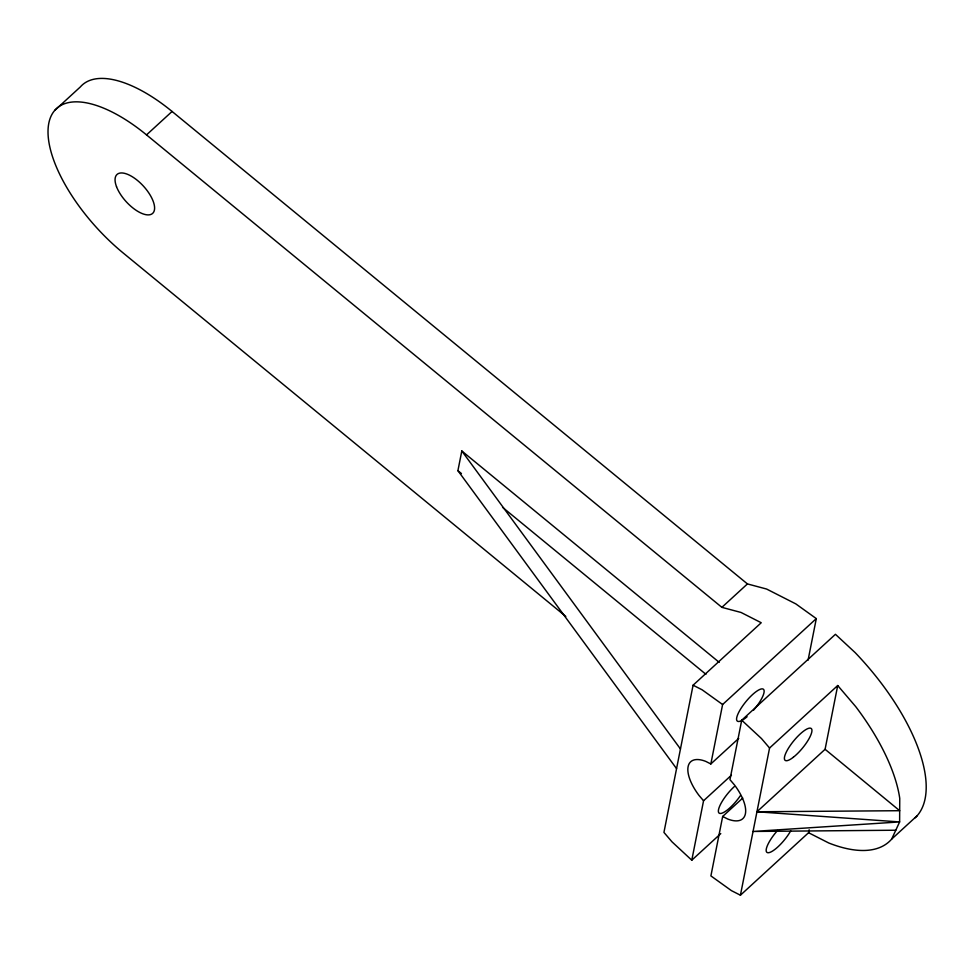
<?xml version="1.0" encoding="UTF-8"?>
<svg xmlns="http://www.w3.org/2000/svg" width="974" height="974" viewBox="0 0 974 974"><rect width="100%" height="100%" fill="white"/><g stroke="black" fill="none" stroke-linecap="round" stroke-linejoin="round"><path stroke-width="1.46" d="M676.565 768.644L457.914 470.661L461.81 450.986L719.226 662.357M565.821 616.457L123.138 252.948A115.833 50.977 47.5 0 1 48.797 123.272A115.833 50.977 47.5 0 1 146.526 134.887L721.88 607.35L741.044 612.463L761.23 622.739L693.086 685.209L663.939 832.405L672.011 841.853L691.784 860.2L720.784 833.61M691.784 860.2L703.557 800.762L731.437 775.194M703.557 800.762L699.04 795.478A38.607 16.996 47.5 0 1 705.785 761.4L710.837 763.957L722.611 704.519L816.309 618.612L795.819 603.892L766.599 589.039L747.435 583.925L172.081 111.462A115.833 50.977 47.5 0 0 80.306 86.966L54.751 110.403M742.748 798.047L722.671 816.456L710.898 875.906L731.389 890.613L740.423 895.203L808.566 832.721L809.163 829.751M915.195 817.795A154.44 67.973 47.5 0 0 855.196 652.653L835.436 634.305L741.725 720.212L729.964 779.663L734.469 784.947A38.607 16.996 47.5 0 1 727.724 819.024L722.671 816.456M740.423 895.203L769.57 748.02L837.713 685.538L855.756 706.674A154.44 67.973 47.5 0 1 899.745 798.351L899.623 821.934L891.673 839.089A154.44 67.973 47.5 0 1 828.764 842.997L808.566 832.721M808.067 660.214L816.309 618.612M895.788 830.225L753.048 831.455L899.623 821.934L756.944 811.768L825.088 749.298L837.713 685.538M146.526 134.887L172.081 111.462M721.88 607.35L747.435 583.925M710.837 763.957L738.73 738.389M891.673 839.089L917.228 815.664M756.944 811.768L899.684 810.709L825.088 749.298M693.086 685.209L702.12 689.799L722.611 704.519M457.914 470.661L461.445 473.559M502.584 507.344L705.931 674.312M741.725 720.212L761.498 738.572L769.57 748.02M461.81 450.986L680.461 748.969M740.313 795.758A20.588 5.686 -50.6 0 1 718.763 812.73A20.588 5.686 -50.6 0 1 734.226 786.675M747.107 716.718A20.588 5.686 -50.6 0 1 738.998 711.848A20.588 5.686 -50.6 0 1 761.705 688.886A20.588 5.686 -50.6 0 1 753.657 710.083M790.73 830.822A20.588 5.686 -50.6 0 1 768.109 852.737A20.588 5.686 -50.6 0 1 777.52 830.518M116.527 186.704A26.383 11.615 47.5 0 0 150.471 214.584A26.383 11.615 47.5 0 0 137.492 180.47A26.383 11.615 47.5 0 0 116.527 186.704M793.311 757.273A20.588 5.686 -50.6 0 0 811.768 729.295A20.588 5.686 -50.6 0 0 789.415 746.705A20.588 5.686 -50.6 0 0 793.311 757.273"/></g></svg>
